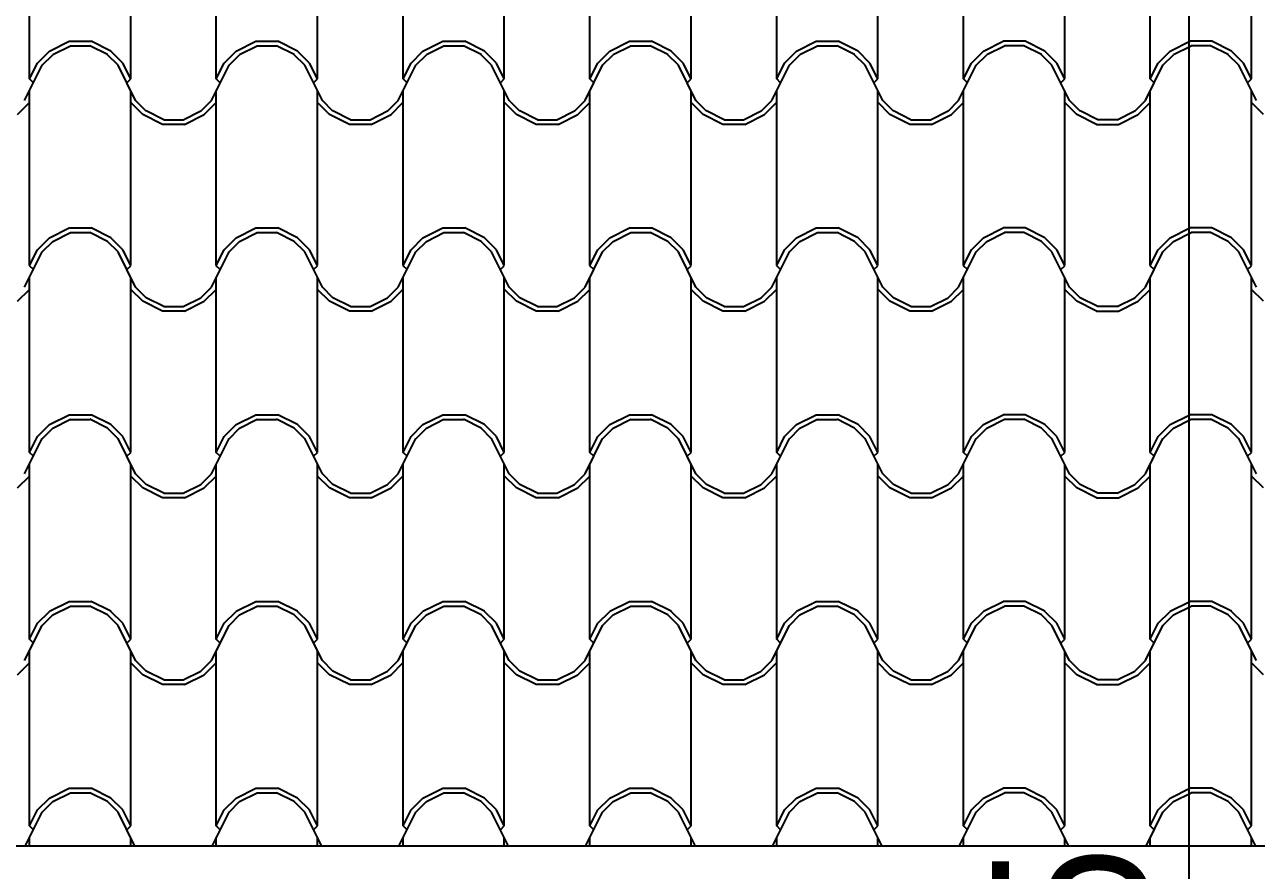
# Model space of a CAD drawing. Extents: x -135 to 36, y 31 to 104.
# Drawn here: x 0.249 to 1.831, y 50.162 to 51.249 of the extents above; entities that cross this region are included whole.
import ezdxf

# ---------------------------------------------------------------- set-up
doc = ezdxf.new("R2010")
doc.units = 0
doc.header["$MEASUREMENT"] = 0
doc.header["$PDMODE"] = 3
doc.layers.get('0').update_dxf_attribs({"linetype": 'CONTINUOUS'})
doc.layers.get('DEFPOINTS').update_dxf_attribs({"linetype": 'CONTINUOUS'})
for name, color, linetype in [('COTAS', 12, 'CONTINUOUS'), ('NUEVO', 1, 'CONTINUOUS'), ('RELLENO', 7, 'CONTINUOUS')]:
    doc.layers.add(name, color=color, linetype=linetype)
doc.styles.add('COTAS PRIMARIAS', font='ARIALN.TTF', dxfattribs={"height": 0.2})
doc.dimstyles.new('COTAS PRINCIPALES', dxfattribs={"dimscale": 5, "dimtxt": 2.5, "dimasz": 0.02, "dimexe": 0, "dimexo": 0, "dimgap": 0.01, "dimtad": 1, "dimzin": 1, "dimdsep": 46, "dimtxsty": 'COTAS PRIMARIAS', "dimblk": 'OBLIQUE', "dimcen": 0, "dimclrd": 11, "dimclre": 11, "dimclrt": 11, "dimaunit": 1, "dimadec": 1, "dimazin": 0, "dimtfac": 0.4, "dimtix": 1, "dimtmove": 1, "dimatfit": 3, "dimfxl": 0, "dimtolj": 1, "dimtzin": 0, "dimlwd": -1, "dimarcsym": 0})

# ---------------------------------------------------------------- blocks, each defined once
blk = doc.blocks.new('_Oblique')
at = {"color": 0, "linetype": 'ByBlock', "lineweight": -2}
blk.add_line((-0.5, -0.5), (0.5, 0.5), dxfattribs=at)
blk = doc.blocks.new('*D239')
at = {"layer": 'COTAS', "color": 11, "lineweight": -2}
for p, q in [((1.4227, 52.2452), (1.7447, 52.2452)), ((1.4227, 47.6929), (1.7447, 47.6929))]:
    blk.add_line(p, q, dxfattribs=at)
at = {"layer": 'COTAS', "color": 11}
blk.add_line((1.7447, 52.2452), (1.7447, 47.6929), dxfattribs=at)
at = {"layer": 'DEFPOINTS', "color": 0}
for p in [(1.4227, 52.2452), (1.4227, 47.6929), (1.7447, 47.6929)]:
    blk.add_point(p, dxfattribs=at)
at = {"layer": 'COTAS', "color": 11, "xscale": 0.1, "yscale": 0.1, "zscale": 0.1}
for p, rotation in [((1.7447, 52.2452), 90), ((1.7447, 47.6929), 270)]:
    blk.add_blockref('_Oblique', p, dxfattribs=dict(at, rotation=rotation))
at = {"layer": 'COTAS', "color": 11, "insert": (1.593, 49.9691), "char_height": 0.2, "attachment_point": 5, "rotation": 90, "style": 'COTAS PRIMARIAS'}
blk.add_mtext('\\A1;4.55', dxfattribs=at)

msp = doc.modelspace()

# ---------------------------------------------------------------- linework, layer by layer
at = {"layer": 'NUEVO'}
for p in [(5.7061, 50.1929), (4.4994, 50.1929)]:
    msp.add_line(p, (-2.8606, 50.1929), dxfattribs=at)
at = {"layer": 'RELLENO', "color": 1}
for p, q in [((0.255, 51.1789), (0.255, 51.4039)), ((0.385, 51.1789), (0.385, 51.4039)), ((0.495, 51.1789), (0.495, 51.4039)), ((0.625, 51.1789), (0.625, 51.4039)), ((0.735, 51.1789), (0.735, 51.4039)), ((0.865, 51.1789), (0.865, 51.4039)), ((0.975, 51.1789), (0.975, 51.4039)), ((1.105, 51.1789), (1.105, 51.4039)), ((1.215, 51.1789), (1.215, 51.4039)), ((1.345, 51.1789), (1.345, 51.4039)), ((1.455, 51.1789), (1.455, 51.4039)), ((1.455, 51.1789), (1.455, 51.4039)), ((1.585, 51.1789), (1.585, 51.4039)), ((1.695, 51.1789), (1.695, 51.4039)), ((1.825, 51.1789), (1.825, 51.4039)), ((0.2652, 51.1993), (0.2805, 51.2145)), ((0.2805, 51.2146), (0.3059, 51.2273)), ((0.2849, 51.2101), (0.3075, 51.2214)), ((0.3059, 51.2273), (0.3341, 51.2273)), ((0.3075, 51.2213), (0.3325, 51.2213)), ((0.3551, 51.2101), (0.3325, 51.2214)), ((0.3595, 51.2146), (0.3341, 51.2273)), ((0.3748, 51.1993), (0.3595, 51.2145)), ((0.5052, 51.1993), (0.5205, 51.2145)), ((0.5205, 51.2146), (0.5459, 51.2273)), ((0.5249, 51.2101), (0.5475, 51.2214)), ((0.5459, 51.2273), (0.5741, 51.2273)), ((0.5475, 51.2213), (0.5725, 51.2213)), ((0.5951, 51.2101), (0.5725, 51.2214)), ((0.5995, 51.2146), (0.5741, 51.2273)), ((0.6148, 51.1993), (0.5995, 51.2145)), ((0.7452, 51.1993), (0.7605, 51.2145)), ((0.7605, 51.2146), (0.7859, 51.2273)), ((0.7649, 51.2101), (0.7875, 51.2214)), ((0.7859, 51.2273), (0.8141, 51.2273)), ((0.7875, 51.2213), (0.8125, 51.2213)), ((0.8351, 51.2101), (0.8125, 51.2214)), ((0.8395, 51.2146), (0.8141, 51.2273)), ((0.8548, 51.1993), (0.8395, 51.2145)), ((0.9852, 51.1993), (1.0005, 51.2145)), ((1.0005, 51.2146), (1.0259, 51.2273)), ((1.0049, 51.2101), (1.0275, 51.2214)), ((1.0259, 51.2273), (1.0541, 51.2273)), ((1.0275, 51.2213), (1.0525, 51.2213)), ((1.0751, 51.2101), (1.0525, 51.2214)), ((1.0795, 51.2146), (1.0541, 51.2273)), ((1.0948, 51.1993), (1.0795, 51.2145)), ((1.2252, 51.1993), (1.2405, 51.2145)), ((1.2405, 51.2146), (1.2659, 51.2273)), ((1.2449, 51.2101), (1.2675, 51.2214)), ((1.2659, 51.2273), (1.2941, 51.2273)), ((1.2675, 51.2213), (1.2925, 51.2213)), ((1.3151, 51.2101), (1.2925, 51.2214)), ((1.3195, 51.2146), (1.2941, 51.2273)), ((1.3348, 51.1993), (1.3195, 51.2145)), ((1.4652, 51.1993), (1.4805, 51.2145)), ((1.4805, 51.2146), (1.5059, 51.2273)), ((1.4849, 51.2101), (1.5075, 51.2214)), ((1.5341, 51.2273), (1.5059, 51.2273)), ((1.5325, 51.2213), (1.5075, 51.2213)), ((1.5551, 51.2101), (1.5325, 51.2214)), ((1.5595, 51.2146), (1.5341, 51.2273)), ((1.5748, 51.1993), (1.5595, 51.2145)), ((1.7052, 51.1993), (1.7205, 51.2145)), ((1.7205, 51.2146), (1.7459, 51.2273)), ((1.7249, 51.2101), (1.7475, 51.2214)), ((1.7741, 51.2273), (1.7459, 51.2273)), ((1.7725, 51.2213), (1.7475, 51.2213)), ((1.7951, 51.2101), (1.7725, 51.2214)), ((1.7995, 51.2146), (1.7741, 51.2273)), ((1.8148, 51.1993), (1.7995, 51.2145)), ((0.255, 51.1789), (0.2652, 51.1993)), ((0.255, 51.1789), (0.2652, 51.1993)), ((0.2713, 51.1964), (0.2849, 51.21)), ((0.3687, 51.1964), (0.3551, 51.21)), ((0.385, 51.1789), (0.3748, 51.1993)), ((0.385, 51.1789), (0.3748, 51.1993)), ((0.495, 51.1789), (0.5052, 51.1993)), ((0.495, 51.1789), (0.5052, 51.1993)), ((0.5113, 51.1964), (0.5249, 51.21)), ((0.6087, 51.1964), (0.5951, 51.21)), ((0.625, 51.1789), (0.6148, 51.1993)), ((0.625, 51.1789), (0.6148, 51.1993)), ((0.735, 51.1789), (0.7452, 51.1993)), ((0.735, 51.1789), (0.7452, 51.1993)), ((0.7513, 51.1964), (0.7649, 51.21)), ((0.8487, 51.1964), (0.8351, 51.21)), ((0.865, 51.1789), (0.8548, 51.1993)), ((0.865, 51.1789), (0.8548, 51.1993)), ((0.975, 51.1789), (0.9852, 51.1993)), ((0.975, 51.1789), (0.9852, 51.1993)), ((0.9913, 51.1964), (1.0049, 51.21)), ((1.0887, 51.1964), (1.0751, 51.21)), ((1.105, 51.1789), (1.0948, 51.1993)), ((1.105, 51.1789), (1.0948, 51.1993)), ((1.215, 51.1789), (1.2252, 51.1993)), ((1.215, 51.1789), (1.2252, 51.1993)), ((1.2313, 51.1964), (1.2449, 51.21)), ((1.3287, 51.1964), (1.3151, 51.21)), ((1.345, 51.1789), (1.3348, 51.1993)), ((1.345, 51.1789), (1.3348, 51.1993)), ((1.455, 51.1789), (1.4652, 51.1993)), ((1.455, 51.1789), (1.4652, 51.1993)), ((1.4713, 51.1964), (1.4849, 51.21)), ((1.5687, 51.1964), (1.5551, 51.21)), ((1.585, 51.1789), (1.5748, 51.1993)), ((1.585, 51.1789), (1.5748, 51.1993)), ((1.695, 51.1789), (1.7052, 51.1993)), ((1.695, 51.1789), (1.7052, 51.1993)), ((1.7113, 51.1964), (1.7249, 51.21)), ((1.8087, 51.1964), (1.7951, 51.21)), ((1.825, 51.1789), (1.8148, 51.1993)), ((1.825, 51.1789), (1.8148, 51.1993)), ((0.2487, 51.1513), (0.2713, 51.1965)), ((0.2487, 51.1513), (0.2713, 51.1965)), ((0.3913, 51.1513), (0.3687, 51.1965)), ((0.3913, 51.1513), (0.3687, 51.1965)), ((0.4887, 51.1513), (0.5113, 51.1965)), ((0.4887, 51.1513), (0.5113, 51.1965)), ((0.6313, 51.1513), (0.6087, 51.1965)), ((0.6313, 51.1513), (0.6087, 51.1965)), ((0.7287, 51.1513), (0.7513, 51.1965)), ((0.7287, 51.1513), (0.7513, 51.1965)), ((0.8713, 51.1513), (0.8487, 51.1965)), ((0.8713, 51.1513), (0.8487, 51.1965)), ((0.9687, 51.1513), (0.9913, 51.1965)), ((0.9687, 51.1513), (0.9913, 51.1965)), ((1.1113, 51.1513), (1.0887, 51.1965)), ((1.1113, 51.1513), (1.0887, 51.1965)), ((1.2087, 51.1513), (1.2313, 51.1965)), ((1.2087, 51.1513), (1.2313, 51.1965)), ((1.3513, 51.1513), (1.3287, 51.1965)), ((1.3513, 51.1513), (1.3287, 51.1965)), ((1.4487, 51.1513), (1.4713, 51.1965)), ((1.4487, 51.1513), (1.4713, 51.1965)), ((1.5913, 51.1513), (1.5687, 51.1965)), ((1.5913, 51.1513), (1.5687, 51.1965)), ((1.6887, 51.1513), (1.7113, 51.1965)), ((1.6887, 51.1513), (1.7113, 51.1965)), ((1.8313, 51.1513), (1.8087, 51.1965)), ((1.8313, 51.1513), (1.8087, 51.1965)), ((0.26, 51.1738), (0.255, 51.1788)), ((0.38, 51.1738), (0.385, 51.1788)), ((0.5, 51.1738), (0.495, 51.1788)), ((0.62, 51.1738), (0.625, 51.1788)), ((0.74, 51.1738), (0.735, 51.1788)), ((0.86, 51.1738), (0.865, 51.1788)), ((0.98, 51.1738), (0.975, 51.1788)), ((1.1, 51.1738), (1.105, 51.1788)), ((1.22, 51.1738), (1.215, 51.1788)), ((1.34, 51.1738), (1.345, 51.1788)), ((1.46, 51.1738), (1.455, 51.1788)), ((1.58, 51.1738), (1.585, 51.1788)), ((1.7, 51.1738), (1.695, 51.1788)), ((1.82, 51.1738), (1.825, 51.1788)), ((0.255, 50.9389), (0.255, 51.1639)), ((0.385, 50.9389), (0.385, 51.1639)), ((0.4049, 51.1376), (0.3913, 51.1512)), ((0.4751, 51.1376), (0.4887, 51.1512)), ((0.495, 50.9389), (0.495, 51.1639)), ((0.625, 50.9389), (0.625, 51.1639)), ((0.6449, 51.1376), (0.6313, 51.1512)), ((0.7151, 51.1376), (0.7287, 51.1512)), ((0.735, 50.9389), (0.735, 51.1639)), ((0.865, 50.9389), (0.865, 51.1639)), ((0.8849, 51.1376), (0.8713, 51.1512)), ((0.9551, 51.1376), (0.9687, 51.1512)), ((0.975, 50.9389), (0.975, 51.1639)), ((1.105, 50.9389), (1.105, 51.1639)), ((1.1249, 51.1376), (1.1113, 51.1512)), ((1.1951, 51.1376), (1.2087, 51.1512)), ((1.215, 50.9389), (1.215, 51.1639)), ((1.345, 50.9389), (1.345, 51.1639)), ((1.3649, 51.1376), (1.3513, 51.1512)), ((1.4351, 51.1376), (1.4487, 51.1512)), ((1.4351, 51.1376), (1.4487, 51.1512)), ((1.455, 50.9389), (1.455, 51.1639)), ((1.455, 50.9389), (1.455, 51.1639)), ((1.585, 50.9389), (1.585, 51.1639)), ((1.6049, 51.1376), (1.5913, 51.1512)), ((1.6751, 51.1376), (1.6887, 51.1512)), ((1.695, 50.9389), (1.695, 51.1639)), ((1.825, 50.9389), (1.825, 51.1639)), ((0.2395, 51.1331), (0.2548, 51.1484)), ((0.4005, 51.1331), (0.3852, 51.1484)), ((0.4275, 51.1264), (0.4049, 51.1377)), ((0.4525, 51.1264), (0.4751, 51.1377)), ((0.4795, 51.1331), (0.4948, 51.1484)), ((0.6405, 51.1331), (0.6252, 51.1484)), ((0.6675, 51.1264), (0.6449, 51.1377)), ((0.6925, 51.1264), (0.7151, 51.1377)), ((0.7195, 51.1331), (0.7348, 51.1484)), ((0.8805, 51.1331), (0.8652, 51.1484)), ((0.9075, 51.1264), (0.8849, 51.1377)), ((0.9325, 51.1264), (0.9551, 51.1377)), ((0.9595, 51.1331), (0.9748, 51.1484)), ((1.1205, 51.1331), (1.1052, 51.1484)), ((1.1475, 51.1264), (1.1249, 51.1377)), ((1.1725, 51.1264), (1.1951, 51.1377)), ((1.1995, 51.1331), (1.2148, 51.1484)), ((1.3605, 51.1331), (1.3452, 51.1484)), ((1.3875, 51.1264), (1.3649, 51.1377)), ((1.4125, 51.1264), (1.4351, 51.1377)), ((1.4395, 51.1331), (1.4548, 51.1484)), ((1.4395, 51.1331), (1.4548, 51.1484)), ((1.6005, 51.1331), (1.5852, 51.1484)), ((1.6275, 51.1264), (1.6049, 51.1377)), ((1.6525, 51.1264), (1.6751, 51.1377)), ((1.6795, 51.1331), (1.6948, 51.1484)), ((1.8405, 51.1331), (1.8252, 51.1484)), ((0.4259, 51.1204), (0.4005, 51.1331)), ((0.4541, 51.1204), (0.4259, 51.1204)), ((0.4275, 51.1264), (0.4525, 51.1264)), ((0.4541, 51.1204), (0.4795, 51.1331)), ((0.6659, 51.1204), (0.6405, 51.1331)), ((0.6941, 51.1204), (0.6659, 51.1204)), ((0.6675, 51.1264), (0.6925, 51.1264)), ((0.6941, 51.1204), (0.7195, 51.1331)), ((0.9059, 51.1204), (0.8805, 51.1331)), ((0.9341, 51.1204), (0.9059, 51.1204)), ((0.9075, 51.1264), (0.9325, 51.1264)), ((0.9341, 51.1204), (0.9595, 51.1331)), ((1.1459, 51.1204), (1.1205, 51.1331)), ((1.1741, 51.1204), (1.1459, 51.1204)), ((1.1475, 51.1264), (1.1725, 51.1264)), ((1.1741, 51.1204), (1.1995, 51.1331)), ((1.3859, 51.1204), (1.3605, 51.1331)), ((1.4141, 51.1204), (1.3859, 51.1204)), ((1.3875, 51.1264), (1.4125, 51.1264)), ((1.4141, 51.1204), (1.4395, 51.1331)), ((1.6259, 51.1204), (1.6005, 51.1331)), ((1.6259, 51.1204), (1.6541, 51.1204)), ((1.6525, 51.1264), (1.6275, 51.1264)), ((1.6541, 51.1204), (1.6795, 51.1331)), ((0.2805, 50.9746), (0.3059, 50.9873)), ((0.2849, 50.9701), (0.3075, 50.9814)), ((0.3059, 50.9873), (0.3341, 50.9873)), ((0.3075, 50.9813), (0.3325, 50.9813)), ((0.3551, 50.9701), (0.3325, 50.9814)), ((0.3595, 50.9746), (0.3341, 50.9873)), ((0.5205, 50.9746), (0.5459, 50.9873)), ((0.5249, 50.9701), (0.5475, 50.9814)), ((0.5459, 50.9873), (0.5741, 50.9873)), ((0.5475, 50.9813), (0.5725, 50.9813)), ((0.5951, 50.9701), (0.5725, 50.9814)), ((0.5995, 50.9746), (0.5741, 50.9873)), ((0.7605, 50.9746), (0.7859, 50.9873)), ((0.7649, 50.9701), (0.7875, 50.9814)), ((0.7859, 50.9873), (0.8141, 50.9873)), ((0.7875, 50.9813), (0.8125, 50.9813)), ((0.8351, 50.9701), (0.8125, 50.9814)), ((0.8395, 50.9746), (0.8141, 50.9873)), ((1.0005, 50.9746), (1.0259, 50.9873)), ((1.0049, 50.9701), (1.0275, 50.9814)), ((1.0259, 50.9873), (1.0541, 50.9873)), ((1.0275, 50.9813), (1.0525, 50.9813)), ((1.0751, 50.9701), (1.0525, 50.9814)), ((1.0795, 50.9746), (1.0541, 50.9873)), ((1.2405, 50.9746), (1.2659, 50.9873)), ((1.2449, 50.9701), (1.2675, 50.9814)), ((1.2659, 50.9873), (1.2941, 50.9873)), ((1.2675, 50.9813), (1.2925, 50.9813)), ((1.3151, 50.9701), (1.2925, 50.9814)), ((1.3195, 50.9746), (1.2941, 50.9873)), ((1.4805, 50.9746), (1.5059, 50.9873)), ((1.4849, 50.9701), (1.5075, 50.9814)), ((1.5341, 50.9873), (1.5059, 50.9873)), ((1.5325, 50.9813), (1.5075, 50.9813)), ((1.5551, 50.9701), (1.5325, 50.9814)), ((1.5595, 50.9746), (1.5341, 50.9873)), ((1.7205, 50.9746), (1.7459, 50.9873)), ((1.7249, 50.9701), (1.7475, 50.9814)), ((1.7741, 50.9873), (1.7459, 50.9873)), ((1.7725, 50.9813), (1.7475, 50.9813)), ((1.7951, 50.9701), (1.7725, 50.9814)), ((1.7995, 50.9746), (1.7741, 50.9873)), ((0.2652, 50.9593), (0.2805, 50.9745)), ((0.2713, 50.9564), (0.2849, 50.97)), ((0.3687, 50.9564), (0.3551, 50.97)), ((0.3748, 50.9593), (0.3595, 50.9745)), ((0.5052, 50.9593), (0.5205, 50.9745)), ((0.5113, 50.9564), (0.5249, 50.97)), ((0.6087, 50.9564), (0.5951, 50.97)), ((0.6148, 50.9593), (0.5995, 50.9745)), ((0.7452, 50.9593), (0.7605, 50.9745)), ((0.7513, 50.9564), (0.7649, 50.97)), ((0.8487, 50.9564), (0.8351, 50.97)), ((0.8548, 50.9593), (0.8395, 50.9745)), ((0.9852, 50.9593), (1.0005, 50.9745)), ((0.9913, 50.9564), (1.0049, 50.97)), ((1.0887, 50.9564), (1.0751, 50.97)), ((1.0948, 50.9593), (1.0795, 50.9745)), ((1.2252, 50.9593), (1.2405, 50.9745)), ((1.2313, 50.9564), (1.2449, 50.97)), ((1.3287, 50.9564), (1.3151, 50.97)), ((1.3348, 50.9593), (1.3195, 50.9745)), ((1.4652, 50.9593), (1.4805, 50.9745)), ((1.4713, 50.9564), (1.4849, 50.97)), ((1.5687, 50.9564), (1.5551, 50.97)), ((1.5748, 50.9593), (1.5595, 50.9745)), ((1.7052, 50.9593), (1.7205, 50.9745)), ((1.7113, 50.9564), (1.7249, 50.97)), ((1.8087, 50.9564), (1.7951, 50.97)), ((1.8148, 50.9593), (1.7995, 50.9745)), ((0.2487, 50.9113), (0.2713, 50.9565)), ((0.2487, 50.9113), (0.2713, 50.9565)), ((0.255, 50.9389), (0.2652, 50.9593)), ((0.255, 50.9389), (0.2652, 50.9593)), ((0.3913, 50.9113), (0.3687, 50.9565)), ((0.3913, 50.9113), (0.3687, 50.9565)), ((0.385, 50.9389), (0.3748, 50.9593)), ((0.385, 50.9389), (0.3748, 50.9593)), ((0.4887, 50.9113), (0.5113, 50.9565)), ((0.4887, 50.9113), (0.5113, 50.9565)), ((0.495, 50.9389), (0.5052, 50.9593)), ((0.495, 50.9389), (0.5052, 50.9593)), ((0.6313, 50.9113), (0.6087, 50.9565)), ((0.6313, 50.9113), (0.6087, 50.9565)), ((0.625, 50.9389), (0.6148, 50.9593)), ((0.625, 50.9389), (0.6148, 50.9593)), ((0.7287, 50.9113), (0.7513, 50.9565)), ((0.7287, 50.9113), (0.7513, 50.9565)), ((0.735, 50.9389), (0.7452, 50.9593)), ((0.735, 50.9389), (0.7452, 50.9593)), ((0.8713, 50.9113), (0.8487, 50.9565)), ((0.8713, 50.9113), (0.8487, 50.9565)), ((0.865, 50.9389), (0.8548, 50.9593)), ((0.865, 50.9389), (0.8548, 50.9593)), ((0.9687, 50.9113), (0.9913, 50.9565)), ((0.9687, 50.9113), (0.9913, 50.9565)), ((0.975, 50.9389), (0.9852, 50.9593)), ((0.975, 50.9389), (0.9852, 50.9593)), ((1.1113, 50.9113), (1.0887, 50.9565)), ((1.1113, 50.9113), (1.0887, 50.9565)), ((1.105, 50.9389), (1.0948, 50.9593)), ((1.105, 50.9389), (1.0948, 50.9593)), ((1.2087, 50.9113), (1.2313, 50.9565)), ((1.2087, 50.9113), (1.2313, 50.9565)), ((1.215, 50.9389), (1.2252, 50.9593)), ((1.215, 50.9389), (1.2252, 50.9593)), ((1.3513, 50.9113), (1.3287, 50.9565)), ((1.3513, 50.9113), (1.3287, 50.9565)), ((1.345, 50.9389), (1.3348, 50.9593)), ((1.345, 50.9389), (1.3348, 50.9593)), ((1.4487, 50.9113), (1.4713, 50.9565)), ((1.4487, 50.9113), (1.4713, 50.9565)), ((1.455, 50.9389), (1.4652, 50.9593)), ((1.455, 50.9389), (1.4652, 50.9593)), ((1.5913, 50.9113), (1.5687, 50.9565)), ((1.5913, 50.9113), (1.5687, 50.9565)), ((1.585, 50.9389), (1.5748, 50.9593)), ((1.585, 50.9389), (1.5748, 50.9593)), ((1.6887, 50.9113), (1.7113, 50.9565)), ((1.6887, 50.9113), (1.7113, 50.9565)), ((1.695, 50.9389), (1.7052, 50.9593)), ((1.695, 50.9389), (1.7052, 50.9593)), ((1.8313, 50.9113), (1.8087, 50.9565)), ((1.8313, 50.9113), (1.8087, 50.9565)), ((1.825, 50.9389), (1.8148, 50.9593)), ((1.825, 50.9389), (1.8148, 50.9593)), ((0.26, 50.9338), (0.255, 50.9388)), ((0.38, 50.9338), (0.385, 50.9388)), ((0.5, 50.9338), (0.495, 50.9388)), ((0.62, 50.9338), (0.625, 50.9388)), ((0.74, 50.9338), (0.735, 50.9388)), ((0.86, 50.9338), (0.865, 50.9388)), ((0.98, 50.9338), (0.975, 50.9388)), ((1.1, 50.9338), (1.105, 50.9388)), ((1.22, 50.9338), (1.215, 50.9388)), ((1.34, 50.9338), (1.345, 50.9388)), ((1.46, 50.9338), (1.455, 50.9388)), ((1.58, 50.9338), (1.585, 50.9388)), ((1.7, 50.9338), (1.695, 50.9388)), ((1.82, 50.9338), (1.825, 50.9388)), ((0.255, 50.6989), (0.255, 50.9239)), ((0.385, 50.6989), (0.385, 50.9239)), ((0.495, 50.6989), (0.495, 50.9239)), ((0.625, 50.6989), (0.625, 50.9239)), ((0.735, 50.6989), (0.735, 50.9239)), ((0.865, 50.6989), (0.865, 50.9239)), ((0.975, 50.6989), (0.975, 50.9239)), ((1.105, 50.6989), (1.105, 50.9239)), ((1.215, 50.6989), (1.215, 50.9239)), ((1.345, 50.6989), (1.345, 50.9239)), ((1.455, 50.6989), (1.455, 50.9239)), ((1.455, 50.6989), (1.455, 50.9239)), ((1.585, 50.6989), (1.585, 50.9239)), ((1.695, 50.6989), (1.695, 50.9239)), ((1.825, 50.6989), (1.825, 50.9239)), ((0.2395, 50.8931), (0.2548, 50.9084)), ((0.4005, 50.8931), (0.3852, 50.9084)), ((0.4049, 50.8976), (0.3913, 50.9112)), ((0.4275, 50.8864), (0.4049, 50.8977)), ((0.4525, 50.8864), (0.4751, 50.8977)), ((0.4751, 50.8976), (0.4887, 50.9112)), ((0.4795, 50.8931), (0.4948, 50.9084)), ((0.6405, 50.8931), (0.6252, 50.9084)), ((0.6449, 50.8976), (0.6313, 50.9112)), ((0.6675, 50.8864), (0.6449, 50.8977)), ((0.6925, 50.8864), (0.7151, 50.8977)), ((0.7151, 50.8976), (0.7287, 50.9112)), ((0.7195, 50.8931), (0.7348, 50.9084)), ((0.8805, 50.8931), (0.8652, 50.9084)), ((0.8849, 50.8976), (0.8713, 50.9112)), ((0.9075, 50.8864), (0.8849, 50.8977)), ((0.9325, 50.8864), (0.9551, 50.8977)), ((0.9551, 50.8976), (0.9687, 50.9112)), ((0.9595, 50.8931), (0.9748, 50.9084)), ((1.1205, 50.8931), (1.1052, 50.9084)), ((1.1249, 50.8976), (1.1113, 50.9112)), ((1.1475, 50.8864), (1.1249, 50.8977)), ((1.1725, 50.8864), (1.1951, 50.8977)), ((1.1951, 50.8976), (1.2087, 50.9112)), ((1.1995, 50.8931), (1.2148, 50.9084)), ((1.3605, 50.8931), (1.3452, 50.9084)), ((1.3649, 50.8976), (1.3513, 50.9112)), ((1.3875, 50.8864), (1.3649, 50.8977)), ((1.4125, 50.8864), (1.4351, 50.8977)), ((1.4351, 50.8976), (1.4487, 50.9112)), ((1.4351, 50.8976), (1.4487, 50.9112)), ((1.4395, 50.8931), (1.4548, 50.9084)), ((1.4395, 50.8931), (1.4548, 50.9084)), ((1.6005, 50.8931), (1.5852, 50.9084)), ((1.6049, 50.8976), (1.5913, 50.9112)), ((1.6275, 50.8864), (1.6049, 50.8977)), ((1.6525, 50.8864), (1.6751, 50.8977)), ((1.6751, 50.8976), (1.6887, 50.9112)), ((1.6795, 50.8931), (1.6948, 50.9084)), ((1.8405, 50.8931), (1.8252, 50.9084)), ((0.4259, 50.8804), (0.4005, 50.8931)), ((0.4275, 50.8864), (0.4525, 50.8864)), ((0.4541, 50.8804), (0.4795, 50.8931)), ((0.6659, 50.8804), (0.6405, 50.8931)), ((0.6675, 50.8864), (0.6925, 50.8864)), ((0.6941, 50.8804), (0.7195, 50.8931)), ((0.9059, 50.8804), (0.8805, 50.8931)), ((0.9075, 50.8864), (0.9325, 50.8864)), ((0.9341, 50.8804), (0.9595, 50.8931)), ((1.1459, 50.8804), (1.1205, 50.8931)), ((1.1475, 50.8864), (1.1725, 50.8864)), ((1.1741, 50.8804), (1.1995, 50.8931)), ((1.3859, 50.8804), (1.3605, 50.8931)), ((1.3875, 50.8864), (1.4125, 50.8864)), ((1.4141, 50.8804), (1.4395, 50.8931)), ((1.6259, 50.8804), (1.6005, 50.8931)), ((1.6525, 50.8864), (1.6275, 50.8864)), ((1.6541, 50.8804), (1.6795, 50.8931)), ((0.4541, 50.8804), (0.4259, 50.8804)), ((0.6941, 50.8804), (0.6659, 50.8804)), ((0.9341, 50.8804), (0.9059, 50.8804)), ((1.1741, 50.8804), (1.1459, 50.8804)), ((1.4141, 50.8804), (1.3859, 50.8804)), ((1.6259, 50.8804), (1.6541, 50.8804)), ((0.2805, 50.7346), (0.3059, 50.7473)), ((0.2849, 50.7301), (0.3075, 50.7414)), ((0.3059, 50.7473), (0.3341, 50.7473)), ((0.3075, 50.7413), (0.3325, 50.7413)), ((0.3551, 50.7301), (0.3325, 50.7414)), ((0.3595, 50.7346), (0.3341, 50.7473)), ((0.5205, 50.7346), (0.5459, 50.7473)), ((0.5249, 50.7301), (0.5475, 50.7414)), ((0.5459, 50.7473), (0.5741, 50.7473)), ((0.5475, 50.7413), (0.5725, 50.7413)), ((0.5951, 50.7301), (0.5725, 50.7414)), ((0.5995, 50.7346), (0.5741, 50.7473)), ((0.7605, 50.7346), (0.7859, 50.7473)), ((0.7649, 50.7301), (0.7875, 50.7414)), ((0.7859, 50.7473), (0.8141, 50.7473)), ((0.7875, 50.7413), (0.8125, 50.7413)), ((0.8351, 50.7301), (0.8125, 50.7414)), ((0.8395, 50.7346), (0.8141, 50.7473)), ((1.0005, 50.7346), (1.0259, 50.7473)), ((1.0049, 50.7301), (1.0275, 50.7414)), ((1.0259, 50.7473), (1.0541, 50.7473)), ((1.0275, 50.7413), (1.0525, 50.7413)), ((1.0751, 50.7301), (1.0525, 50.7414)), ((1.0795, 50.7346), (1.0541, 50.7473)), ((1.2405, 50.7346), (1.2659, 50.7473)), ((1.2449, 50.7301), (1.2675, 50.7414)), ((1.2659, 50.7473), (1.2941, 50.7473)), ((1.2675, 50.7413), (1.2925, 50.7413)), ((1.3151, 50.7301), (1.2925, 50.7414)), ((1.3195, 50.7346), (1.2941, 50.7473)), ((1.4805, 50.7346), (1.5059, 50.7473)), ((1.4849, 50.7301), (1.5075, 50.7414)), ((1.5341, 50.7473), (1.5059, 50.7473)), ((1.5325, 50.7413), (1.5075, 50.7413)), ((1.5551, 50.7301), (1.5325, 50.7414)), ((1.5595, 50.7346), (1.5341, 50.7473)), ((1.7205, 50.7346), (1.7459, 50.7473)), ((1.7249, 50.7301), (1.7475, 50.7414)), ((1.7741, 50.7473), (1.7459, 50.7473)), ((1.7725, 50.7413), (1.7475, 50.7413)), ((1.7951, 50.7301), (1.7725, 50.7414)), ((1.7995, 50.7346), (1.7741, 50.7473)), ((0.2652, 50.7193), (0.2805, 50.7345)), ((0.2713, 50.7164), (0.2849, 50.73)), ((0.3687, 50.7164), (0.3551, 50.73)), ((0.3748, 50.7193), (0.3595, 50.7345)), ((0.5052, 50.7193), (0.5205, 50.7345)), ((0.5113, 50.7164), (0.5249, 50.73)), ((0.6087, 50.7164), (0.5951, 50.73)), ((0.6148, 50.7193), (0.5995, 50.7345)), ((0.7452, 50.7193), (0.7605, 50.7345)), ((0.7513, 50.7164), (0.7649, 50.73)), ((0.8487, 50.7164), (0.8351, 50.73)), ((0.8548, 50.7193), (0.8395, 50.7345)), ((0.9852, 50.7193), (1.0005, 50.7345)), ((0.9913, 50.7164), (1.0049, 50.73)), ((1.0887, 50.7164), (1.0751, 50.73)), ((1.0948, 50.7193), (1.0795, 50.7345)), ((1.2252, 50.7193), (1.2405, 50.7345)), ((1.2313, 50.7164), (1.2449, 50.73)), ((1.3287, 50.7164), (1.3151, 50.73)), ((1.3348, 50.7193), (1.3195, 50.7345)), ((1.4652, 50.7193), (1.4805, 50.7345)), ((1.4713, 50.7164), (1.4849, 50.73)), ((1.5687, 50.7164), (1.5551, 50.73)), ((1.5748, 50.7193), (1.5595, 50.7345)), ((1.7052, 50.7193), (1.7205, 50.7345)), ((1.7113, 50.7164), (1.7249, 50.73)), ((1.8087, 50.7164), (1.7951, 50.73)), ((1.8148, 50.7193), (1.7995, 50.7345)), ((0.2487, 50.6713), (0.2713, 50.7165)), ((0.2487, 50.6713), (0.2713, 50.7165)), ((0.255, 50.6989), (0.2652, 50.7193)), ((0.255, 50.6989), (0.2652, 50.7193)), ((0.3913, 50.6713), (0.3687, 50.7165)), ((0.3913, 50.6713), (0.3687, 50.7165)), ((0.385, 50.6989), (0.3748, 50.7193)), ((0.385, 50.6989), (0.3748, 50.7193)), ((0.4887, 50.6713), (0.5113, 50.7165)), ((0.4887, 50.6713), (0.5113, 50.7165)), ((0.495, 50.6989), (0.5052, 50.7193)), ((0.495, 50.6989), (0.5052, 50.7193)), ((0.6313, 50.6713), (0.6087, 50.7165)), ((0.6313, 50.6713), (0.6087, 50.7165)), ((0.625, 50.6989), (0.6148, 50.7193)), ((0.625, 50.6989), (0.6148, 50.7193)), ((0.7287, 50.6713), (0.7513, 50.7165)), ((0.7287, 50.6713), (0.7513, 50.7165)), ((0.735, 50.6989), (0.7452, 50.7193)), ((0.735, 50.6989), (0.7452, 50.7193)), ((0.8713, 50.6713), (0.8487, 50.7165)), ((0.8713, 50.6713), (0.8487, 50.7165)), ((0.865, 50.6989), (0.8548, 50.7193)), ((0.865, 50.6989), (0.8548, 50.7193)), ((0.9687, 50.6713), (0.9913, 50.7165)), ((0.9687, 50.6713), (0.9913, 50.7165)), ((0.975, 50.6989), (0.9852, 50.7193)), ((0.975, 50.6989), (0.9852, 50.7193)), ((1.1113, 50.6713), (1.0887, 50.7165)), ((1.1113, 50.6713), (1.0887, 50.7165)), ((1.105, 50.6989), (1.0948, 50.7193)), ((1.105, 50.6989), (1.0948, 50.7193)), ((1.2087, 50.6713), (1.2313, 50.7165)), ((1.2087, 50.6713), (1.2313, 50.7165)), ((1.215, 50.6989), (1.2252, 50.7193)), ((1.215, 50.6989), (1.2252, 50.7193)), ((1.3513, 50.6713), (1.3287, 50.7165)), ((1.3513, 50.6713), (1.3287, 50.7165)), ((1.345, 50.6989), (1.3348, 50.7193)), ((1.345, 50.6989), (1.3348, 50.7193)), ((1.4487, 50.6713), (1.4713, 50.7165)), ((1.4487, 50.6713), (1.4713, 50.7165)), ((1.455, 50.6989), (1.4652, 50.7193)), ((1.455, 50.6989), (1.4652, 50.7193)), ((1.5913, 50.6713), (1.5687, 50.7165)), ((1.5913, 50.6713), (1.5687, 50.7165)), ((1.585, 50.6989), (1.5748, 50.7193)), ((1.585, 50.6989), (1.5748, 50.7193)), ((1.6887, 50.6713), (1.7113, 50.7165)), ((1.6887, 50.6713), (1.7113, 50.7165)), ((1.695, 50.6989), (1.7052, 50.7193)), ((1.695, 50.6989), (1.7052, 50.7193)), ((1.8313, 50.6713), (1.8087, 50.7165)), ((1.8313, 50.6713), (1.8087, 50.7165)), ((1.825, 50.6989), (1.8148, 50.7193)), ((1.825, 50.6989), (1.8148, 50.7193)), ((0.26, 50.6938), (0.255, 50.6988)), ((0.38, 50.6938), (0.385, 50.6988)), ((0.5, 50.6938), (0.495, 50.6988)), ((0.62, 50.6938), (0.625, 50.6988)), ((0.74, 50.6938), (0.735, 50.6988)), ((0.86, 50.6938), (0.865, 50.6988)), ((0.98, 50.6938), (0.975, 50.6988)), ((1.1, 50.6938), (1.105, 50.6988)), ((1.22, 50.6938), (1.215, 50.6988)), ((1.34, 50.6938), (1.345, 50.6988)), ((1.46, 50.6938), (1.455, 50.6988)), ((1.58, 50.6938), (1.585, 50.6988)), ((1.7, 50.6938), (1.695, 50.6988)), ((1.82, 50.6938), (1.825, 50.6988)), ((0.255, 50.4589), (0.255, 50.6839)), ((0.385, 50.4589), (0.385, 50.6839)), ((0.495, 50.4589), (0.495, 50.6839)), ((0.625, 50.4589), (0.625, 50.6839)), ((0.735, 50.4589), (0.735, 50.6839)), ((0.865, 50.4589), (0.865, 50.6839)), ((0.975, 50.4589), (0.975, 50.6839)), ((1.105, 50.4589), (1.105, 50.6839)), ((1.215, 50.4589), (1.215, 50.6839)), ((1.345, 50.4589), (1.345, 50.6839)), ((1.455, 50.4589), (1.455, 50.6839)), ((1.455, 50.4589), (1.455, 50.6839)), ((1.585, 50.4589), (1.585, 50.6839)), ((1.695, 50.4589), (1.695, 50.6839)), ((1.825, 50.4589), (1.825, 50.6839)), ((0.2395, 50.6531), (0.2548, 50.6684)), ((0.4005, 50.6531), (0.3852, 50.6684)), ((0.4049, 50.6576), (0.3913, 50.6712)), ((0.4751, 50.6576), (0.4887, 50.6712)), ((0.4795, 50.6531), (0.4948, 50.6684)), ((0.6405, 50.6531), (0.6252, 50.6684)), ((0.6449, 50.6576), (0.6313, 50.6712)), ((0.7151, 50.6576), (0.7287, 50.6712)), ((0.7195, 50.6531), (0.7348, 50.6684)), ((0.8805, 50.6531), (0.8652, 50.6684)), ((0.8849, 50.6576), (0.8713, 50.6712)), ((0.9551, 50.6576), (0.9687, 50.6712)), ((0.9595, 50.6531), (0.9748, 50.6684)), ((1.1205, 50.6531), (1.1052, 50.6684)), ((1.1249, 50.6576), (1.1113, 50.6712)), ((1.1951, 50.6576), (1.2087, 50.6712)), ((1.1995, 50.6531), (1.2148, 50.6684)), ((1.3605, 50.6531), (1.3452, 50.6684)), ((1.3649, 50.6576), (1.3513, 50.6712)), ((1.4351, 50.6576), (1.4487, 50.6712)), ((1.4351, 50.6576), (1.4487, 50.6712)), ((1.4395, 50.6531), (1.4548, 50.6684)), ((1.4395, 50.6531), (1.4548, 50.6684)), ((1.6005, 50.6531), (1.5852, 50.6684)), ((1.6049, 50.6576), (1.5913, 50.6712)), ((1.6751, 50.6576), (1.6887, 50.6712)), ((1.6795, 50.6531), (1.6948, 50.6684)), ((1.8405, 50.6531), (1.8252, 50.6684)), ((0.4259, 50.6404), (0.4005, 50.6531)), ((0.4275, 50.6464), (0.4049, 50.6577)), ((0.4275, 50.6464), (0.4525, 50.6464)), ((0.4525, 50.6464), (0.4751, 50.6577)), ((0.4541, 50.6404), (0.4795, 50.6531)), ((0.6659, 50.6404), (0.6405, 50.6531)), ((0.6675, 50.6464), (0.6449, 50.6577)), ((0.6675, 50.6464), (0.6925, 50.6464)), ((0.6925, 50.6464), (0.7151, 50.6577)), ((0.6941, 50.6404), (0.7195, 50.6531)), ((0.9059, 50.6404), (0.8805, 50.6531)), ((0.9075, 50.6464), (0.8849, 50.6577)), ((0.9075, 50.6464), (0.9325, 50.6464)), ((0.9325, 50.6464), (0.9551, 50.6577)), ((0.9341, 50.6404), (0.9595, 50.6531)), ((1.1459, 50.6404), (1.1205, 50.6531)), ((1.1475, 50.6464), (1.1249, 50.6577)), ((1.1475, 50.6464), (1.1725, 50.6464)), ((1.1725, 50.6464), (1.1951, 50.6577)), ((1.1741, 50.6404), (1.1995, 50.6531)), ((1.3859, 50.6404), (1.3605, 50.6531)), ((1.3875, 50.6464), (1.3649, 50.6577)), ((1.3875, 50.6464), (1.4125, 50.6464)), ((1.4125, 50.6464), (1.4351, 50.6577)), ((1.4141, 50.6404), (1.4395, 50.6531)), ((1.6259, 50.6404), (1.6005, 50.6531)), ((1.6275, 50.6464), (1.6049, 50.6577)), ((1.6525, 50.6464), (1.6275, 50.6464)), ((1.6525, 50.6464), (1.6751, 50.6577)), ((1.6541, 50.6404), (1.6795, 50.6531)), ((0.4541, 50.6404), (0.4259, 50.6404)), ((0.6941, 50.6404), (0.6659, 50.6404)), ((0.9341, 50.6404), (0.9059, 50.6404)), ((1.1741, 50.6404), (1.1459, 50.6404)), ((1.4141, 50.6404), (1.3859, 50.6404)), ((1.6259, 50.6404), (1.6541, 50.6404)), ((0.2805, 50.4946), (0.3059, 50.5073)), ((0.2849, 50.4901), (0.3075, 50.5014)), ((0.3059, 50.5073), (0.3341, 50.5073)), ((0.3075, 50.5013), (0.3325, 50.5013)), ((0.3551, 50.4901), (0.3325, 50.5014)), ((0.3595, 50.4946), (0.3341, 50.5073)), ((0.5205, 50.4946), (0.5459, 50.5073)), ((0.5249, 50.4901), (0.5475, 50.5014)), ((0.5459, 50.5073), (0.5741, 50.5073)), ((0.5475, 50.5013), (0.5725, 50.5013)), ((0.5951, 50.4901), (0.5725, 50.5014)), ((0.5995, 50.4946), (0.5741, 50.5073)), ((0.7605, 50.4946), (0.7859, 50.5073)), ((0.7649, 50.4901), (0.7875, 50.5014)), ((0.7859, 50.5073), (0.8141, 50.5073)), ((0.7875, 50.5013), (0.8125, 50.5013)), ((0.8351, 50.4901), (0.8125, 50.5014)), ((0.8395, 50.4946), (0.8141, 50.5073)), ((1.0005, 50.4946), (1.0259, 50.5073)), ((1.0049, 50.4901), (1.0275, 50.5014)), ((1.0259, 50.5073), (1.0541, 50.5073)), ((1.0275, 50.5013), (1.0525, 50.5013)), ((1.0751, 50.4901), (1.0525, 50.5014)), ((1.0795, 50.4946), (1.0541, 50.5073)), ((1.2405, 50.4946), (1.2659, 50.5073)), ((1.2449, 50.4901), (1.2675, 50.5014)), ((1.2659, 50.5073), (1.2941, 50.5073)), ((1.2675, 50.5013), (1.2925, 50.5013)), ((1.3151, 50.4901), (1.2925, 50.5014)), ((1.3195, 50.4946), (1.2941, 50.5073)), ((1.4805, 50.4946), (1.5059, 50.5073)), ((1.4849, 50.4901), (1.5075, 50.5014)), ((1.5341, 50.5073), (1.5059, 50.5073)), ((1.5325, 50.5013), (1.5075, 50.5013)), ((1.5551, 50.4901), (1.5325, 50.5014)), ((1.5595, 50.4946), (1.5341, 50.5073)), ((1.7205, 50.4946), (1.7459, 50.5073)), ((1.7249, 50.4901), (1.7475, 50.5014)), ((1.7741, 50.5073), (1.7459, 50.5073)), ((1.7725, 50.5013), (1.7475, 50.5013)), ((1.7951, 50.4901), (1.7725, 50.5014)), ((1.7995, 50.4946), (1.7741, 50.5073)), ((0.2652, 50.4793), (0.2805, 50.4945)), ((0.2713, 50.4764), (0.2849, 50.49)), ((0.3687, 50.4764), (0.3551, 50.49)), ((0.3748, 50.4793), (0.3595, 50.4945)), ((0.5052, 50.4793), (0.5205, 50.4945)), ((0.5113, 50.4764), (0.5249, 50.49)), ((0.6087, 50.4764), (0.5951, 50.49)), ((0.6148, 50.4793), (0.5995, 50.4945)), ((0.7452, 50.4793), (0.7605, 50.4945)), ((0.7513, 50.4764), (0.7649, 50.49)), ((0.8487, 50.4764), (0.8351, 50.49)), ((0.8548, 50.4793), (0.8395, 50.4945)), ((0.9852, 50.4793), (1.0005, 50.4945)), ((0.9913, 50.4764), (1.0049, 50.49)), ((1.0887, 50.4764), (1.0751, 50.49)), ((1.0948, 50.4793), (1.0795, 50.4945)), ((1.2252, 50.4793), (1.2405, 50.4945)), ((1.2313, 50.4764), (1.2449, 50.49)), ((1.3287, 50.4764), (1.3151, 50.49)), ((1.3348, 50.4793), (1.3195, 50.4945)), ((1.4652, 50.4793), (1.4805, 50.4945)), ((1.4713, 50.4764), (1.4849, 50.49)), ((1.5687, 50.4764), (1.5551, 50.49)), ((1.5748, 50.4793), (1.5595, 50.4945)), ((1.7052, 50.4793), (1.7205, 50.4945)), ((1.7113, 50.4764), (1.7249, 50.49)), ((1.8087, 50.4764), (1.7951, 50.49)), ((1.8148, 50.4793), (1.7995, 50.4945)), ((0.2487, 50.4313), (0.2713, 50.4765)), ((0.2487, 50.4313), (0.2713, 50.4765)), ((0.255, 50.4589), (0.2652, 50.4793)), ((0.255, 50.4589), (0.2652, 50.4793)), ((0.3913, 50.4313), (0.3687, 50.4765)), ((0.3913, 50.4313), (0.3687, 50.4765)), ((0.385, 50.4589), (0.3748, 50.4793)), ((0.385, 50.4589), (0.3748, 50.4793)), ((0.4887, 50.4313), (0.5113, 50.4765)), ((0.4887, 50.4313), (0.5113, 50.4765)), ((0.495, 50.4589), (0.5052, 50.4793)), ((0.495, 50.4589), (0.5052, 50.4793)), ((0.6313, 50.4313), (0.6087, 50.4765)), ((0.6313, 50.4313), (0.6087, 50.4765)), ((0.625, 50.4589), (0.6148, 50.4793)), ((0.625, 50.4589), (0.6148, 50.4793)), ((0.7287, 50.4313), (0.7513, 50.4765)), ((0.7287, 50.4313), (0.7513, 50.4765)), ((0.735, 50.4589), (0.7452, 50.4793)), ((0.735, 50.4589), (0.7452, 50.4793)), ((0.8713, 50.4313), (0.8487, 50.4765)), ((0.8713, 50.4313), (0.8487, 50.4765)), ((0.865, 50.4589), (0.8548, 50.4793)), ((0.865, 50.4589), (0.8548, 50.4793)), ((0.9687, 50.4313), (0.9913, 50.4765)), ((0.9687, 50.4313), (0.9913, 50.4765)), ((0.975, 50.4589), (0.9852, 50.4793)), ((0.975, 50.4589), (0.9852, 50.4793)), ((1.1113, 50.4313), (1.0887, 50.4765)), ((1.1113, 50.4313), (1.0887, 50.4765)), ((1.105, 50.4589), (1.0948, 50.4793)), ((1.105, 50.4589), (1.0948, 50.4793)), ((1.2087, 50.4313), (1.2313, 50.4765)), ((1.2087, 50.4313), (1.2313, 50.4765)), ((1.215, 50.4589), (1.2252, 50.4793)), ((1.215, 50.4589), (1.2252, 50.4793)), ((1.3513, 50.4313), (1.3287, 50.4765)), ((1.3513, 50.4313), (1.3287, 50.4765)), ((1.345, 50.4589), (1.3348, 50.4793)), ((1.345, 50.4589), (1.3348, 50.4793)), ((1.4487, 50.4313), (1.4713, 50.4765)), ((1.4487, 50.4313), (1.4713, 50.4765)), ((1.455, 50.4589), (1.4652, 50.4793)), ((1.455, 50.4589), (1.4652, 50.4793)), ((1.5913, 50.4313), (1.5687, 50.4765)), ((1.5913, 50.4313), (1.5687, 50.4765)), ((1.585, 50.4589), (1.5748, 50.4793)), ((1.585, 50.4589), (1.5748, 50.4793)), ((1.6887, 50.4313), (1.7113, 50.4765)), ((1.6887, 50.4313), (1.7113, 50.4765)), ((1.695, 50.4589), (1.7052, 50.4793)), ((1.695, 50.4589), (1.7052, 50.4793)), ((1.8313, 50.4313), (1.8087, 50.4765)), ((1.8313, 50.4313), (1.8087, 50.4765)), ((1.825, 50.4589), (1.8148, 50.4793)), ((1.825, 50.4589), (1.8148, 50.4793)), ((0.26, 50.4538), (0.255, 50.4588)), ((0.38, 50.4538), (0.385, 50.4588)), ((0.5, 50.4538), (0.495, 50.4588)), ((0.62, 50.4538), (0.625, 50.4588)), ((0.74, 50.4538), (0.735, 50.4588)), ((0.86, 50.4538), (0.865, 50.4588)), ((0.98, 50.4538), (0.975, 50.4588)), ((1.1, 50.4538), (1.105, 50.4588)), ((1.22, 50.4538), (1.215, 50.4588)), ((1.34, 50.4538), (1.345, 50.4588)), ((1.46, 50.4538), (1.455, 50.4588)), ((1.58, 50.4538), (1.585, 50.4588)), ((1.7, 50.4538), (1.695, 50.4588)), ((1.82, 50.4538), (1.825, 50.4588)), ((0.255, 50.2189), (0.255, 50.4439)), ((0.385, 50.2189), (0.385, 50.4439)), ((0.495, 50.2189), (0.495, 50.4439)), ((0.625, 50.2189), (0.625, 50.4439)), ((0.735, 50.2189), (0.735, 50.4439)), ((0.865, 50.2189), (0.865, 50.4439)), ((0.975, 50.2189), (0.975, 50.4439)), ((1.105, 50.2189), (1.105, 50.4439)), ((1.215, 50.2189), (1.215, 50.4439)), ((1.345, 50.2189), (1.345, 50.4439)), ((1.455, 50.2189), (1.455, 50.4439)), ((1.455, 50.2189), (1.455, 50.4439)), ((1.585, 50.2189), (1.585, 50.4439)), ((1.695, 50.2189), (1.695, 50.4439)), ((1.825, 50.2189), (1.825, 50.4439)), ((0.2395, 50.4131), (0.2548, 50.4284)), ((0.4005, 50.4131), (0.3852, 50.4284)), ((0.4049, 50.4176), (0.3913, 50.4312)), ((0.4751, 50.4176), (0.4887, 50.4312)), ((0.4795, 50.4131), (0.4948, 50.4284)), ((0.6405, 50.4131), (0.6252, 50.4284)), ((0.6449, 50.4176), (0.6313, 50.4312)), ((0.7151, 50.4176), (0.7287, 50.4312)), ((0.7195, 50.4131), (0.7348, 50.4284)), ((0.8805, 50.4131), (0.8652, 50.4284)), ((0.8849, 50.4176), (0.8713, 50.4312)), ((0.9551, 50.4176), (0.9687, 50.4312)), ((0.9595, 50.4131), (0.9748, 50.4284)), ((1.1205, 50.4131), (1.1052, 50.4284)), ((1.1249, 50.4176), (1.1113, 50.4312)), ((1.1951, 50.4176), (1.2087, 50.4312)), ((1.1995, 50.4131), (1.2148, 50.4284)), ((1.3605, 50.4131), (1.3452, 50.4284)), ((1.3649, 50.4176), (1.3513, 50.4312)), ((1.4351, 50.4176), (1.4487, 50.4312)), ((1.4351, 50.4176), (1.4487, 50.4312)), ((1.4395, 50.4131), (1.4548, 50.4284)), ((1.4395, 50.4131), (1.4548, 50.4284)), ((1.6005, 50.4131), (1.5852, 50.4284)), ((1.6049, 50.4176), (1.5913, 50.4312)), ((1.6751, 50.4176), (1.6887, 50.4312)), ((1.6795, 50.4131), (1.6948, 50.4284)), ((1.8405, 50.4131), (1.8252, 50.4284)), ((0.4259, 50.4004), (0.4005, 50.4131)), ((0.4275, 50.4064), (0.4049, 50.4177)), ((0.4275, 50.4064), (0.4525, 50.4064)), ((0.4525, 50.4064), (0.4751, 50.4177)), ((0.4541, 50.4004), (0.4795, 50.4131)), ((0.6659, 50.4004), (0.6405, 50.4131)), ((0.6675, 50.4064), (0.6449, 50.4177)), ((0.6675, 50.4064), (0.6925, 50.4064)), ((0.6925, 50.4064), (0.7151, 50.4177)), ((0.6941, 50.4004), (0.7195, 50.4131)), ((0.9059, 50.4004), (0.8805, 50.4131)), ((0.9075, 50.4064), (0.8849, 50.4177)), ((0.9075, 50.4064), (0.9325, 50.4064)), ((0.9325, 50.4064), (0.9551, 50.4177)), ((0.9341, 50.4004), (0.9595, 50.4131)), ((1.1459, 50.4004), (1.1205, 50.4131)), ((1.1475, 50.4064), (1.1249, 50.4177)), ((1.1475, 50.4064), (1.1725, 50.4064)), ((1.1725, 50.4064), (1.1951, 50.4177)), ((1.1741, 50.4004), (1.1995, 50.4131)), ((1.3859, 50.4004), (1.3605, 50.4131)), ((1.3875, 50.4064), (1.3649, 50.4177)), ((1.3875, 50.4064), (1.4125, 50.4064)), ((1.4125, 50.4064), (1.4351, 50.4177)), ((1.4141, 50.4004), (1.4395, 50.4131)), ((1.6259, 50.4004), (1.6005, 50.4131)), ((1.6275, 50.4064), (1.6049, 50.4177)), ((1.6525, 50.4064), (1.6275, 50.4064)), ((1.6525, 50.4064), (1.6751, 50.4177)), ((1.6541, 50.4004), (1.6795, 50.4131)), ((0.4541, 50.4004), (0.4259, 50.4004)), ((0.6941, 50.4004), (0.6659, 50.4004)), ((0.9341, 50.4004), (0.9059, 50.4004)), ((1.1741, 50.4004), (1.1459, 50.4004)), ((1.4141, 50.4004), (1.3859, 50.4004)), ((1.6259, 50.4004), (1.6541, 50.4004)), ((0.2805, 50.2546), (0.3059, 50.2673)), ((0.3059, 50.2673), (0.3341, 50.2673)), ((0.3595, 50.2546), (0.3341, 50.2673)), ((0.5205, 50.2546), (0.5459, 50.2673)), ((0.5459, 50.2673), (0.5741, 50.2673)), ((0.5995, 50.2546), (0.5741, 50.2673)), ((0.7605, 50.2546), (0.7859, 50.2673)), ((0.7859, 50.2673), (0.8141, 50.2673)), ((0.8395, 50.2546), (0.8141, 50.2673)), ((1.0005, 50.2546), (1.0259, 50.2673)), ((1.0259, 50.2673), (1.0541, 50.2673)), ((1.0795, 50.2546), (1.0541, 50.2673)), ((1.2405, 50.2546), (1.2659, 50.2673)), ((1.2659, 50.2673), (1.2941, 50.2673)), ((1.3195, 50.2546), (1.2941, 50.2673)), ((1.4805, 50.2546), (1.5059, 50.2673)), ((1.5341, 50.2673), (1.5059, 50.2673)), ((1.5595, 50.2546), (1.5341, 50.2673)), ((1.7205, 50.2546), (1.7459, 50.2673)), ((1.7741, 50.2673), (1.7459, 50.2673)), ((1.7995, 50.2546), (1.7741, 50.2673)), ((0.2652, 50.2393), (0.2805, 50.2545)), ((0.2713, 50.2364), (0.2849, 50.25)), ((0.2849, 50.2501), (0.3075, 50.2614)), ((0.3075, 50.2613), (0.3325, 50.2613)), ((0.3551, 50.2501), (0.3325, 50.2614)), ((0.3687, 50.2364), (0.3551, 50.25)), ((0.3748, 50.2393), (0.3595, 50.2545)), ((0.5052, 50.2393), (0.5205, 50.2545)), ((0.5113, 50.2364), (0.5249, 50.25)), ((0.5249, 50.2501), (0.5475, 50.2614)), ((0.5475, 50.2613), (0.5725, 50.2613)), ((0.5951, 50.2501), (0.5725, 50.2614)), ((0.6087, 50.2364), (0.5951, 50.25)), ((0.6148, 50.2393), (0.5995, 50.2545)), ((0.7452, 50.2393), (0.7605, 50.2545)), ((0.7513, 50.2364), (0.7649, 50.25)), ((0.7649, 50.2501), (0.7875, 50.2614)), ((0.7875, 50.2613), (0.8125, 50.2613)), ((0.8351, 50.2501), (0.8125, 50.2614)), ((0.8487, 50.2364), (0.8351, 50.25)), ((0.8548, 50.2393), (0.8395, 50.2545)), ((0.9852, 50.2393), (1.0005, 50.2545)), ((0.9913, 50.2364), (1.0049, 50.25)), ((1.0049, 50.2501), (1.0275, 50.2614)), ((1.0275, 50.2613), (1.0525, 50.2613)), ((1.0751, 50.2501), (1.0525, 50.2614)), ((1.0887, 50.2364), (1.0751, 50.25)), ((1.0948, 50.2393), (1.0795, 50.2545)), ((1.2252, 50.2393), (1.2405, 50.2545)), ((1.2313, 50.2364), (1.2449, 50.25)), ((1.2449, 50.2501), (1.2675, 50.2614)), ((1.2675, 50.2613), (1.2925, 50.2613)), ((1.3151, 50.2501), (1.2925, 50.2614)), ((1.3287, 50.2364), (1.3151, 50.25)), ((1.3348, 50.2393), (1.3195, 50.2545)), ((1.4652, 50.2393), (1.4805, 50.2545)), ((1.4713, 50.2364), (1.4849, 50.25)), ((1.4849, 50.2501), (1.5075, 50.2614)), ((1.5325, 50.2613), (1.5075, 50.2613)), ((1.5551, 50.2501), (1.5325, 50.2614)), ((1.5687, 50.2364), (1.5551, 50.25)), ((1.5748, 50.2393), (1.5595, 50.2545)), ((1.7052, 50.2393), (1.7205, 50.2545)), ((1.7113, 50.2364), (1.7249, 50.25)), ((1.7249, 50.2501), (1.7475, 50.2614)), ((1.7725, 50.2613), (1.7475, 50.2613)), ((1.7951, 50.2501), (1.7725, 50.2614)), ((1.8087, 50.2364), (1.7951, 50.25)), ((1.8148, 50.2393), (1.7995, 50.2545)), ((0.2495, 50.1929), (0.2713, 50.2365)), ((0.2495, 50.1929), (0.2713, 50.2365)), ((0.255, 50.2189), (0.2652, 50.2393)), ((0.255, 50.2189), (0.2652, 50.2393)), ((0.3905, 50.1929), (0.3687, 50.2365)), ((0.3905, 50.1929), (0.3687, 50.2365)), ((0.385, 50.2189), (0.3748, 50.2393)), ((0.385, 50.2189), (0.3748, 50.2393)), ((0.4895, 50.1929), (0.5113, 50.2365)), ((0.4895, 50.1929), (0.5113, 50.2365)), ((0.495, 50.2189), (0.5052, 50.2393)), ((0.495, 50.2189), (0.5052, 50.2393)), ((0.6305, 50.1929), (0.6087, 50.2365)), ((0.6305, 50.1929), (0.6087, 50.2365)), ((0.625, 50.2189), (0.6148, 50.2393)), ((0.625, 50.2189), (0.6148, 50.2393)), ((0.7295, 50.1929), (0.7513, 50.2365)), ((0.7295, 50.1929), (0.7513, 50.2365)), ((0.735, 50.2189), (0.7452, 50.2393)), ((0.735, 50.2189), (0.7452, 50.2393)), ((0.8705, 50.1929), (0.8487, 50.2365)), ((0.8705, 50.1929), (0.8487, 50.2365)), ((0.865, 50.2189), (0.8548, 50.2393)), ((0.865, 50.2189), (0.8548, 50.2393)), ((0.9695, 50.1929), (0.9913, 50.2365)), ((0.9695, 50.1929), (0.9913, 50.2365)), ((0.975, 50.2189), (0.9852, 50.2393)), ((0.975, 50.2189), (0.9852, 50.2393)), ((1.1105, 50.1929), (1.0887, 50.2365)), ((1.1105, 50.1929), (1.0887, 50.2365)), ((1.105, 50.2189), (1.0948, 50.2393)), ((1.105, 50.2189), (1.0948, 50.2393)), ((1.2095, 50.1929), (1.2313, 50.2365)), ((1.2095, 50.1929), (1.2313, 50.2365)), ((1.215, 50.2189), (1.2252, 50.2393)), ((1.215, 50.2189), (1.2252, 50.2393)), ((1.3505, 50.1929), (1.3287, 50.2365)), ((1.3505, 50.1929), (1.3287, 50.2365)), ((1.345, 50.2189), (1.3348, 50.2393)), ((1.345, 50.2189), (1.3348, 50.2393)), ((1.4495, 50.1929), (1.4713, 50.2365)), ((1.4495, 50.1929), (1.4713, 50.2365)), ((1.455, 50.2189), (1.4652, 50.2393)), ((1.455, 50.2189), (1.4652, 50.2393)), ((1.5905, 50.1929), (1.5687, 50.2365)), ((1.5905, 50.1929), (1.5687, 50.2365)), ((1.585, 50.2189), (1.5748, 50.2393)), ((1.585, 50.2189), (1.5748, 50.2393)), ((1.6895, 50.1929), (1.7113, 50.2365)), ((1.6895, 50.1929), (1.7113, 50.2365)), ((1.695, 50.2189), (1.7052, 50.2393)), ((1.695, 50.2189), (1.7052, 50.2393)), ((1.8305, 50.1929), (1.8087, 50.2365)), ((1.8305, 50.1929), (1.8087, 50.2365)), ((1.825, 50.2189), (1.8148, 50.2393)), ((1.825, 50.2189), (1.8148, 50.2393)), ((0.26, 50.2138), (0.255, 50.2188)), ((0.38, 50.2138), (0.385, 50.2188)), ((0.5, 50.2138), (0.495, 50.2188)), ((0.62, 50.2138), (0.625, 50.2188)), ((0.74, 50.2138), (0.735, 50.2188)), ((0.86, 50.2138), (0.865, 50.2188)), ((0.98, 50.2138), (0.975, 50.2188)), ((1.1, 50.2138), (1.105, 50.2188)), ((1.22, 50.2138), (1.215, 50.2188)), ((1.34, 50.2138), (1.345, 50.2188)), ((1.46, 50.2138), (1.455, 50.2188)), ((1.58, 50.2138), (1.585, 50.2188)), ((1.7, 50.2138), (1.695, 50.2188)), ((1.82, 50.2138), (1.825, 50.2188)), ((0.255, 50.1929), (0.255, 50.2039)), ((0.385, 50.1929), (0.385, 50.2039)), ((0.495, 50.1929), (0.495, 50.2039)), ((0.625, 50.1929), (0.625, 50.2039)), ((0.735, 50.1929), (0.735, 50.2039)), ((0.865, 50.1929), (0.865, 50.2039)), ((0.975, 50.1929), (0.975, 50.2039)), ((1.105, 50.1929), (1.105, 50.2039)), ((1.215, 50.1929), (1.215, 50.2039)), ((1.345, 50.1929), (1.345, 50.2039)), ((1.455, 50.1929), (1.455, 50.2039)), ((1.455, 50.1929), (1.455, 50.2039)), ((1.585, 50.1929), (1.585, 50.2039)), ((1.695, 50.1929), (1.695, 50.2039)), ((1.825, 50.1929), (1.825, 50.2039))]:
    msp.add_line(p, q, dxfattribs=at)

# ---------------------------------------------------------------- dimensions: what is measured, and where the dimension line sits
at = {"layer": 'COTAS'}
dim = msp.add_linear_dim(base=(1.7447, 47.6929), p1=(1.4227, 52.2452), p2=(1.4227, 47.6929), angle=90, dimstyle='COTAS PRINCIPALES', dxfattribs=at)
dim.commit()
dim.dimension.update_dxf_attribs({"geometry": '*D239', "text_midpoint": (1.593, 49.9691)})

doc.saveas('drawing.dxf')
